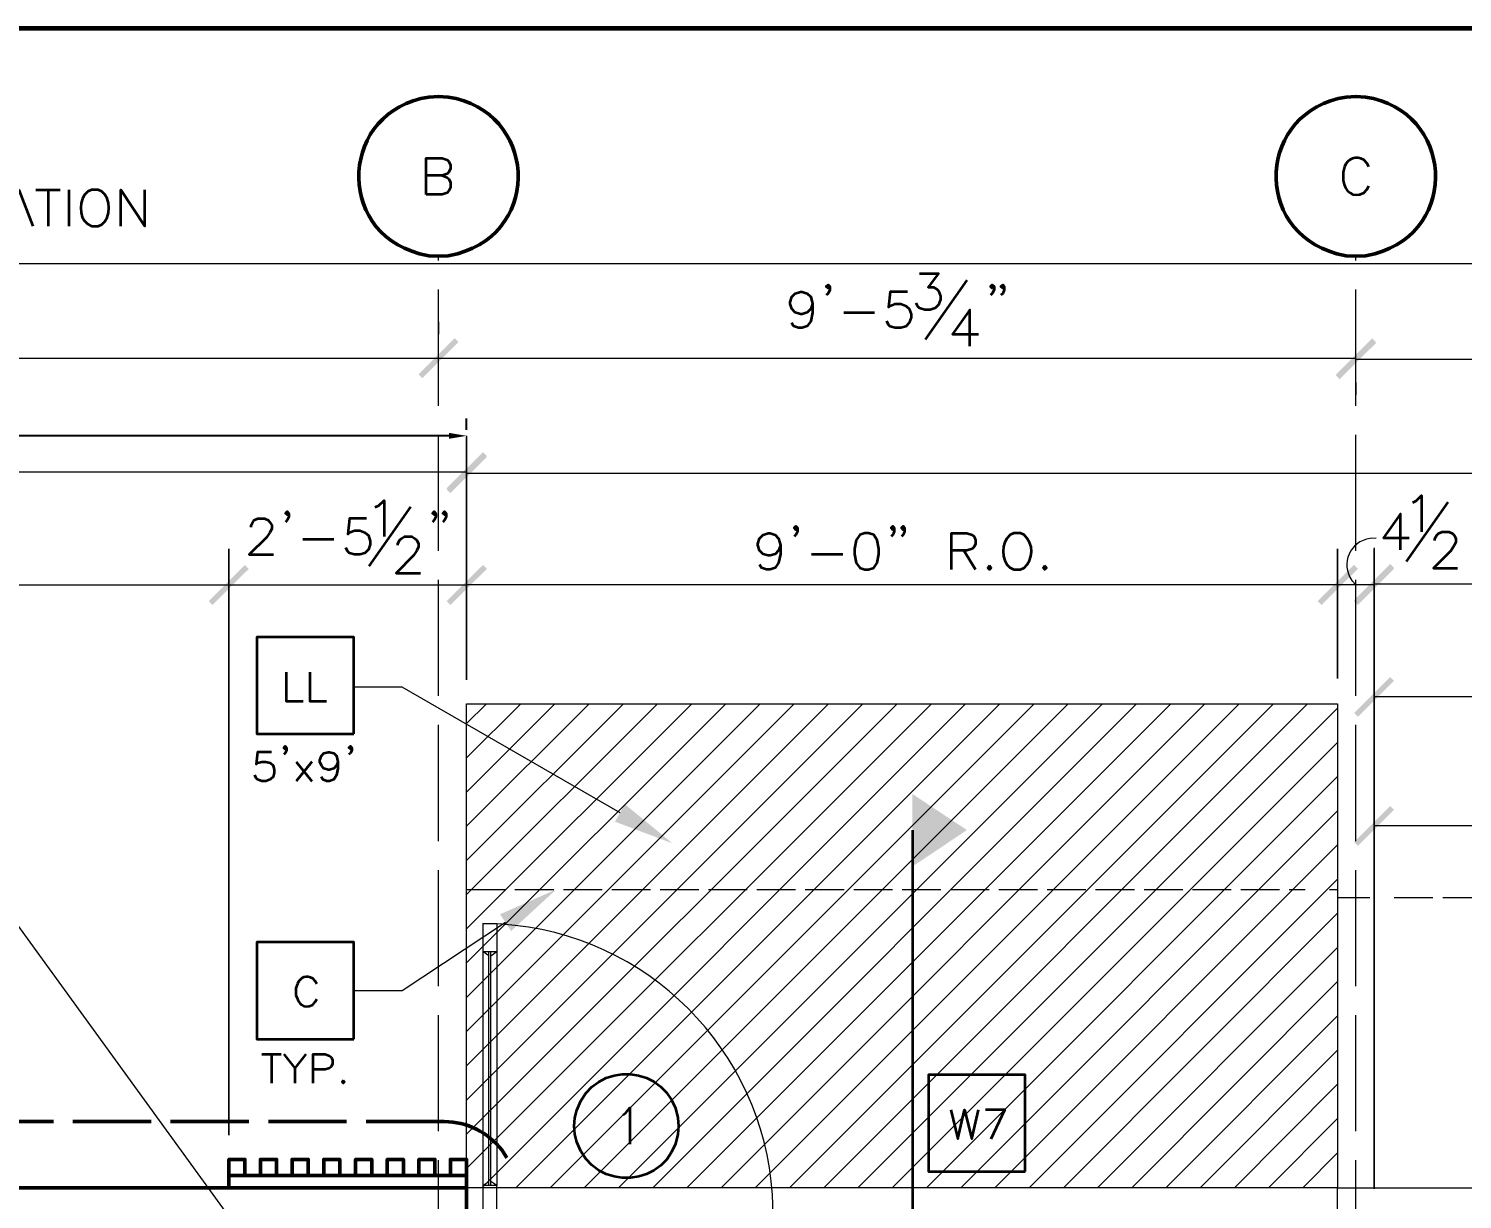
# Model space of a CAD drawing. Header units: inches. Extents: x 5 to 516, y -193 to 129.
# Drawn here: x 217.47 to 232.28, y 83.36 to 95.46 of the extents above; entities that cross this region are included whole.
import ezdxf

# ---------------------------------------------------------------- set-up
doc = ezdxf.new("R2010")
doc.units = ezdxf.units.IN
doc.header["$MEASUREMENT"] = 0
doc.linetypes.add('PDF_IMPORT', pattern=[1, 0.8, -0.2])
doc.layers.add('PDF2_Geometry', color=7, linetype='Continuous')
doc.layers.add('PDF2_Solid Fills', color=7, linetype='Continuous')
doc.styles.get("Standard").update_dxf_attribs({"font": 'arial.ttf'})
doc.dimstyles.get("Standard").update_dxf_attribs({"dimtxt": 0.4, "dimasz": 0.18, "dimexe": 0.18, "dimexo": 0.0625, "dimgap": 0.09, "dimtad": 0, "dimtih": 1, "dimtoh": 1, "dimdec": 4, "dimlfac": 12, "dimzin": 0, "dimdsep": 46, "dimlunit": 4, "dimtxsty": 'Standard', "dimcen": 0.09, "dimadec": 3, "dimazin": 0, "dimtfac": 1, "dimtdec": 4, "dimtofl": 0, "dimtmove": 0, "dimatfit": 3, "dimfxl": 1, "dimtolj": 1, "dimtzin": 0, "dimarcsym": 0})

# ---------------------------------------------------------------- blocks, each defined once
blk = doc.blocks.new('*D2')
at = {"color": 0, "lineweight": -2, "transparency": 16777216}
for p, q in [((193.209, 91.317), (193.209, 91.435)), ((221.992, 91.316), (221.992, 91.435)), ((193.389, 91.255), (206.675, 91.255)), ((221.812, 91.255), (208.526, 91.255))]:
    blk.add_line(p, q, dxfattribs=at)
at = {"color": 0, "transparency": 16777216}
for points in [[(193.389, 91.285), (193.389, 91.225), (193.209, 91.255)], [(221.812, 91.285), (221.812, 91.225), (221.992, 91.255)]]:
    blk.add_solid(points, dxfattribs=at)
at = {"layer": 'Defpoints', "color": 0, "transparency": 16777216}
for p in [(193.209, 91.255), (221.992, 91.255), (221.992, 91.253)]:
    blk.add_point(p, dxfattribs=at)
at = {"color": 0, "transparency": 16777216, "insert": (207.6, 91.255), "char_height": 0.4, "attachment_point": 5}
blk.add_mtext('\\A1;28\'-9{\\H1x;\\S3/8;}"', dxfattribs=at)

msp = doc.modelspace()

# ---------------------------------------------------------------- hatches: boundary and pattern name
at = {"layer": 'PDF2_Solid Fills', "transparency": 33554559}
for points in [[(221.5353435, 91.8500834), (221.8686768, 92.2634168), (221.4953435, 91.8900834)], [(230.9753467, 91.8900851), (231.0120134, 91.8500851), (231.0120153, 91.8500867), (231.388682, 92.2234201), (231.3486819, 92.2634201), (231.34868, 92.2634184)], [(219.3653622, 89.5067654), (219.3653485, 89.5067486), (219.7420152, 89.8800819), (219.7020135, 89.9200836), (219.7020116, 89.9200819), (219.3286783, 89.5467486), (219.3653449, 89.5067486), (219.3653468, 89.5067502)], [(221.7853435, 89.5467486), (221.8253435, 89.5067486), (222.2020102, 89.8800819), (222.1620102, 89.9200819)], [(231.2020109, 89.8800819), (231.1620109, 89.9200819), (230.7853442, 89.5467486), (230.8253442, 89.5067486)]]:
    msp.add_hatch(color=256, dxfattribs=at).paths.add_polyline_path(points)

# ---------------------------------------------------------------- linework, layer by layer
at = {"layer": 'PDF2_Geometry', "lineweight": 60}
msp.add_lwpolyline([(296.1186862, 5.4634085), (296.1186862, 95.4634157), (161.1186754, 95.4634157), (161.1186754, 5.4634085)], dxfattribs=at)
at = {"layer": 'PDF2_Geometry', "lineweight": 50}
for points in [[(221.6020102, 94.7567531), (221.7020102, 94.7634198), (221.8020102, 94.7567531)], [(231.0820117, 94.7567531), (231.1820117, 94.7634198), (231.2820117, 94.7567531)], [(221.8986769, 93.1367529), (221.8020102, 93.1167529), (221.7020102, 93.1134196), (221.6020102, 93.1167529), (221.5053435, 93.1367529)], [(231.3786784, 93.1367529), (231.2820117, 93.1167529), (231.1820117, 93.1134196), (231.0820117, 93.1167529), (230.9853451, 93.1367529)], [(193.2120109, 83.4834207), (221.992012, 83.4834207), (221.992012, 82.816754)]]:
    msp.add_lwpolyline(points, dxfattribs=at)
at = {"layer": 'PDF2_Geometry', "lineweight": 35}
for points in [[(221.5753486, 93.7500841), (221.5753486, 94.1234175), (221.738682, 94.1234175), (221.7920153, 94.1067508), (221.808682, 94.0900842), (221.8253487, 94.0534175), (221.8253487, 94.0167508), (221.808682, 93.9800842), (221.7920153, 93.9634175), (221.738682, 93.9467508), (221.5753486, 93.9467508)], [(231.3153464, 94.0367527), (231.2986798, 94.0700861), (231.2620131, 94.1067527)], [(221.7386787, 93.946753), (221.7920121, 93.926753), (221.8086787, 93.9100863), (221.8253454, 93.8734197), (221.8253454, 93.8200863), (221.8086787, 93.786753), (221.7920121, 93.766753), (221.7386787, 93.7500863), (221.5753454, 93.7500863)], [(231.0653464, 94.0367527), (231.0486798, 93.9800861), (231.0486798, 93.8934194)], [(217.2220158, 93.4234172), (217.3653491, 93.7967505), (217.5086825, 93.4234172)], [(217.5420163, 93.7967489), (217.7920164, 93.7967489)], [(217.6686779, 93.7967489), (217.6686779, 93.4234155)], [(217.8820093, 93.7967489), (217.8820093, 93.4234155)], [(218.2220134, 93.7800822), (218.1853467, 93.7967489), (218.1153467, 93.7967489), (218.0786801, 93.7800822), (218.0420134, 93.7434156)], [(218.4186779, 93.4234172), (218.4186779, 93.7967505), (218.6686779, 93.4234172), (218.6686779, 93.7967505)], [(231.2620131, 93.7667527), (231.2986798, 93.8034194), (231.3153464, 93.840086)], [(218.1153467, 93.4234155), (218.1853467, 93.4234155), (218.2220134, 93.4400822)], [(226.6720152, 92.9334201), (226.8686819, 92.9334201), (226.7620152, 92.7900868), (226.8153485, 92.7900868), (226.8520152, 92.7700868), (226.8686819, 92.7534201), (226.8886819, 92.7000868), (226.8886819, 92.6634201), (226.8686819, 92.6100868), (226.8353485, 92.5734201), (226.7820152, 92.5567534), (226.7286818, 92.5567534), (226.6720152, 92.5734201), (226.6553485, 92.5934201), (226.6386818, 92.6267534)], [(225.565346, 92.6200859), (225.5486793, 92.5667526), (225.5120126, 92.5300859), (225.4586793, 92.5134193), (225.4420126, 92.5134193), (225.3886793, 92.5300859), (225.3520126, 92.5667526), (225.335346, 92.6200859), (225.335346, 92.6367526), (225.3520126, 92.690086), (225.3886793, 92.7267526), (225.4420126, 92.7434193), (225.4586793, 92.7434193), (225.5120126, 92.7267526), (225.5486793, 92.690086), (225.565346, 92.6200859), (225.565346, 92.5300859), (225.5486793, 92.4400859), (225.5120126, 92.3867526), (225.4586793, 92.3700859), (225.4220126, 92.3700859), (225.3686793, 92.3867526), (225.3520126, 92.4234193)], [(225.7453455, 92.7967488), (225.7286788, 92.7800822), (225.7086788, 92.7967488), (225.7286788, 92.8167488), (225.7453455, 92.7967488), (225.7453455, 92.7634155), (225.7286788, 92.7267488), (225.7086788, 92.7100822)], [(226.5486767, 92.7434177), (226.3686767, 92.7434177), (226.35201, 92.5834176), (226.3686767, 92.6000843), (226.42201, 92.6200843), (226.4786767, 92.6200843), (226.53201, 92.6000843), (226.5653433, 92.566751), (226.5853434, 92.5134176), (226.5853434, 92.476751), (226.5653433, 92.4234176), (226.53201, 92.386751), (226.4786767, 92.3700843), (226.42201, 92.3700843), (226.3686767, 92.386751), (226.35201, 92.4034176), (226.3353433, 92.4400843)], [(226.7353493, 92.250084), (227.1653494, 92.8634174)], [(227.4420144, 92.7967488), (227.4220144, 92.7800822), (227.4053478, 92.7967488), (227.4220144, 92.8167488), (227.4420144, 92.7967488), (227.4420144, 92.7634155), (227.4220144, 92.7267488), (227.4053478, 92.7100822)], [(227.5486768, 92.7967488), (227.5320101, 92.7800822), (227.5120101, 92.7967488), (227.5320101, 92.8167488), (227.5486768, 92.7967488), (227.5486768, 92.7634155), (227.5320101, 92.7267488), (227.5120101, 92.7100822)], [(225.8886831, 92.5300862), (226.2086832, 92.5300862)], [(227.1920144, 92.1834184), (227.1920144, 92.5567518), (227.0120144, 92.3067518), (227.2820144, 92.3067518)], [(220.9853489, 89.9067543), (221.4153489, 90.5200877)], [(221.0486762, 90.5167533), (221.0853429, 90.5334199), (221.1386762, 90.5867533), (221.1386762, 90.2134199)], [(231.7053476, 89.9567557), (232.1353476, 90.570089)], [(231.7686817, 90.5667546), (231.8053484, 90.5834213), (231.8586817, 90.6367546), (231.8586817, 90.2634213)], [(219.7653442, 90.3100814), (219.7653442, 90.3300814), (219.7820108, 90.3634148), (219.7986775, 90.3834148), (219.8353442, 90.4000814), (219.9053442, 90.4000814), (219.9420108, 90.3834148), (219.9586775, 90.3634148), (219.9786775, 90.3300814), (219.9786775, 90.2934148), (219.9586775, 90.2567481), (219.9253442, 90.2034147), (219.7453442, 90.0267481), (219.9953442, 90.0267481)], [(220.1553453, 90.4534191), (220.1386786, 90.4367524), (220.1220119, 90.4534191), (220.1386786, 90.4734191), (220.1553453, 90.4534191), (220.1553453, 90.4167524), (220.1386786, 90.3834191), (220.1220119, 90.3634191)], [(220.9586833, 90.4000879), (220.7820166, 90.4000879), (220.7653499, 90.2400879), (220.7820166, 90.2567546), (220.8353499, 90.2767546), (220.8886833, 90.2767546), (220.9420166, 90.2567546), (220.9786833, 90.2234213), (220.99535, 90.1667546), (220.99535, 90.1334213), (220.9786833, 90.0800879), (220.9420166, 90.0434212), (220.8886833, 90.0267546), (220.8353499, 90.0267546), (220.7820166, 90.0434212), (220.7653499, 90.0600879), (220.7453499, 90.0967546)], [(221.6753446, 90.4534191), (221.6553446, 90.4367524), (221.6386779, 90.4534191), (221.6553446, 90.4734191), (221.6753446, 90.4534191), (221.6753446, 90.4167524), (221.6553446, 90.3834191), (221.6386779, 90.3634191)], [(221.7820137, 90.4534191), (221.765347, 90.4367524), (221.745347, 90.4534191), (221.765347, 90.4734191), (221.7820137, 90.4534191), (221.7820137, 90.4167524), (221.765347, 90.3834191), (221.745347, 90.3634191)], [(231.6420134, 90.0767492), (231.6420134, 90.4500825), (231.4653467, 90.2000825), (231.7320134, 90.2000825)], [(225.2353492, 90.1234223), (225.2153492, 90.070089), (225.1820159, 90.0334223), (225.1286825, 90.0167557), (225.1086825, 90.0167557), (225.0553492, 90.0334223), (225.0186825, 90.070089), (225.0020159, 90.1234223), (225.0020159, 90.140089), (225.0186825, 90.1934223), (225.0553492, 90.230089), (225.1086825, 90.250089), (225.1286825, 90.250089), (225.1820159, 90.230089), (225.2153492, 90.1934223), (225.2353492, 90.1234223), (225.2353492, 90.0334223), (225.2153492, 89.9434223), (225.1820159, 89.890089), (225.1286825, 89.8734223), (225.0920159, 89.8734223), (225.0386825, 89.890089), (225.0186825, 89.9267557)], [(225.4120121, 90.3034218), (225.3953454, 90.2834218), (225.3786788, 90.3034218), (225.3953454, 90.3200885), (225.4120121, 90.3034218), (225.4120121, 90.2667551), (225.3953454, 90.2300885), (225.3786788, 90.2134218)], [(226.4120122, 90.3034218), (226.3953455, 90.2834218), (226.3786788, 90.3034218), (226.3953455, 90.3200885), (226.4120122, 90.3034218), (226.4120122, 90.2667551), (226.3953455, 90.2300885), (226.3786788, 90.2134218)], [(226.5186813, 90.3034218), (226.5020146, 90.2834218), (226.485348, 90.3034218), (226.5020146, 90.3200885), (226.5186813, 90.3034218), (226.5186813, 90.2667551), (226.5020146, 90.2300885), (226.485348, 90.2134218)], [(227.0020119, 89.8734223), (227.0020119, 90.250089), (227.162012, 90.250089), (227.2153453, 90.230089), (227.2353453, 90.2134223), (227.252012, 90.1767557), (227.252012, 90.140089), (227.2353453, 90.1067557), (227.2153453, 90.0867557), (227.162012, 90.070089), (227.0020119, 90.070089)], [(227.7520163, 90.2300839), (227.7153497, 90.2500839), (227.6453497, 90.2500839), (227.608683, 90.2300839), (227.5753497, 90.1934172)], [(231.9986825, 90.1734169), (231.9986825, 90.1934169), (232.0186825, 90.2267503), (232.0353492, 90.2467503), (232.0720159, 90.2634169), (232.1420159, 90.2634169), (232.1786826, 90.2467503), (232.1953492, 90.2267503), (232.2153492, 90.1934169), (232.2153492, 90.1567502), (232.1953492, 90.1200836), (232.1620159, 90.0667502), (231.9820159, 89.8867502), (232.2320159, 89.8867502)], [(220.2986762, 90.1867497), (220.6220095, 90.1867497)], [(221.2820137, 90.1234223), (221.2820137, 90.140089), (221.2986803, 90.1767557), (221.3186803, 90.1934223), (221.3520137, 90.2134223), (221.425347, 90.2134223), (221.4586803, 90.1934223), (221.4786803, 90.1767557), (221.495347, 90.140089), (221.495347, 90.1067557), (221.4786803, 90.070089), (221.4420137, 90.0167557), (221.265347, 89.8367556), (221.515347, 89.8367556)], [(225.5553498, 90.0334158), (225.8786831, 90.0334158)], [(227.1286803, 90.0700844), (227.2520136, 89.8734177)], [(227.6453497, 89.8734172), (227.7153497, 89.8734172), (227.7520163, 89.8900838)], [(220.1286797, 88.8134179), (220.1286797, 88.5134179), (220.302013, 88.5134179)], [(220.3720133, 88.8134179), (220.3720133, 88.5134179), (220.5453467, 88.5134179)], [(220.1320095, 88.0300859), (220.1186762, 88.0167525), (220.1053428, 88.0300859), (220.1186762, 88.0467525), (220.1320095, 88.0300859), (220.1320095, 88.0034192), (220.1186762, 87.9734192), (220.1053428, 87.9600858)], [(220.8053494, 88.0300859), (220.7920161, 88.0167525), (220.7753494, 88.0300859), (220.7920161, 88.0467525), (220.8053494, 88.0300859), (220.8053494, 88.0034192), (220.7920161, 87.9734192), (220.7753494, 87.9600858)], [(219.9753458, 87.9867509), (219.8320125, 87.9867509), (219.8186791, 87.8600842), (219.8320125, 87.8734175), (219.8753458, 87.8867509), (219.9186791, 87.8867509), (219.9620125, 87.8734175), (219.9920125, 87.8467509), (220.0053458, 87.8034175), (220.0053458, 87.7734175), (219.9920125, 87.7300842), (219.9620125, 87.7034175), (219.9186791, 87.6867509), (219.8753458, 87.6867509), (219.8320125, 87.7034175), (219.8186791, 87.7167509), (219.8053458, 87.7467509)], [(220.2320122, 87.8867549), (220.3920122, 87.6867549)], [(220.3920125, 87.8867549), (220.2320125, 87.6867549)], [(220.6620117, 87.8867549), (220.6486784, 87.8467549), (220.6186784, 87.8167549), (220.575345, 87.8034216), (220.5620117, 87.8034216), (220.5186784, 87.8167549), (220.4920117, 87.8467549), (220.475345, 87.8867549), (220.475345, 87.9034216), (220.4920117, 87.946755), (220.5186784, 87.9734216), (220.5620117, 87.986755), (220.575345, 87.986755), (220.6186784, 87.9734216), (220.6486784, 87.946755), (220.6620117, 87.8867549), (220.6620117, 87.8167549), (220.6486784, 87.7467549), (220.6186784, 87.7034216), (220.575345, 87.6867549), (220.5486784, 87.6867549), (220.505345, 87.7034216), (220.4920117, 87.7300883)], [(226.598678, 87.1800831), (226.598678, 75.5634151), (226.7020114, 75.5567488), (226.8020114, 75.5400819)], [(220.4453505, 85.5900832), (220.4286838, 85.6167499), (220.4020171, 85.6467499)], [(220.2453504, 85.5900832), (220.2286838, 85.5467499), (220.2286838, 85.4734165)], [(220.4020171, 85.3734165), (220.4286838, 85.4034165), (220.4453505, 85.4334165)], [(219.8753499, 84.8634189), (220.0753499, 84.8634189)], [(219.9753458, 84.8634189), (219.9753458, 84.5634189)], [(220.1053439, 84.8634189), (220.2186773, 84.7200856), (220.2186773, 84.5634189)], [(220.3320149, 84.8634189), (220.2186816, 84.7200856)], [(220.4053453, 84.5634176), (220.4053453, 84.8634176), (220.532012, 84.8634176), (220.5753453, 84.8467509), (220.592012, 84.8334176), (220.6053453, 84.8067509), (220.6053453, 84.7634176), (220.592012, 84.7334176), (220.5753453, 84.7200842), (220.532012, 84.7067509), (220.4053453, 84.7067509)], [(223.6086808, 84.2367506), (223.6386808, 84.2567506), (223.6786808, 84.3100839), (223.6786808, 83.9334172)], [(223.1320108, 83.9534186), (223.1120108, 84.0367519), (223.1053442, 84.1200853), (223.1120108, 84.2067519), (223.1320108, 84.2867519)], [(224.1753442, 84.2067519), (224.1820109, 84.1200853), (224.1753442, 84.0367519)], [(226.9953456, 84.2900885), (227.0686789, 83.9900885), (227.1386789, 84.2900885), (227.2120122, 83.9900885), (227.2820122, 84.2900885)], [(227.4120123, 83.9900872), (227.5553456, 84.2900872), (227.3553456, 84.2900872)]]:
    msp.add_lwpolyline(points, dxfattribs=at)
at = {"layer": 'PDF2_Geometry', "lineweight": 15}
for points in [[(193.2120109, 93.0367526), (271.0786824, 93.0367526)], [(193.2120109, 92.0567518), (221.7020135, 92.0567518)], [(221.7020102, 92.0567518), (231.1820109, 92.0567518)], [(231.1820117, 92.0467488), (243.7653461, 92.0467488)], [(231.1820117, 91.6700851), (231.1820117, 91.8067517), (231.1820117, 91.6800851)], [(221.9920153, 91.2534214), (221.9920153, 88.7334211), (221.9920153, 90.0867546), (221.9920153, 88.7334211), (221.9920153, 91.2434213)], [(221.9920153, 90.880082), (193.2120143, 90.880082)], [(221.9920153, 90.8700858), (268.7453523, 90.8700858)], [(231.3920134, 90.1967527), (231.32868, 90.1934194)], [(231.3686776, 90.0967517), (231.3686776, 83.4734177), (231.3686776, 90.0867517)], [(193.2120075, 89.7134152), (219.5353433, 89.7134152), (221.9920102, 89.7134152)], [(230.9920161, 89.7134152), (221.9920153, 89.7134152)], [(231.3686776, 89.7134152), (230.9920109, 89.7134152)], [(231.13868, 89.760086), (231.1820134, 89.7134193)], [(268.7453489, 89.7234182), (231.3686776, 89.7234182)], [(231.3686776, 88.9300849), (231.3686776, 83.4734177), (231.3686776, 87.5967515)], [(219.8020127, 82.8234204), (215.5886793, 88.6300874), (215.0353455, 88.6300874)], [(223.5786786, 87.3567527), (221.325345, 88.6567528), (220.825345, 88.6567528)], [(243.5786802, 88.5567515), (231.3686793, 88.5567515)], [(237.3886841, 87.223418), (231.3686835, 87.223418)], [(230.9086827, 86.5667543), (230.9920161, 86.5667543), (230.9920161, 86.483421), (231.3253494, 86.483421)], [(222.3953493, 86.223418), (221.3253492, 85.5200846), (220.8253491, 85.5200846)], [(222.158682, 86.2134167), (222.158682, 83.5067497), (222.2220154, 83.5467497)], [(222.158682, 85.9234166), (222.3053487, 85.9234166)], [(222.2220162, 85.8800816), (222.1586828, 85.9234149)], [(222.2220162, 83.5067497), (222.2220162, 85.9234166)], [(222.2420154, 83.5067497), (222.2420154, 85.9234166)], [(222.2420154, 85.8800816), (222.3053487, 85.9234149)], [(231.3686828, 82.8400814), (231.3686828, 83.2134147), (230.9920161, 83.2134147), (230.9920161, 83.4834148), (268.7453523, 83.4834148)]]:
    msp.add_lwpolyline(points, dxfattribs=at)
at = {"layer": 'PDF2_Geometry', "linetype": 'PDF_IMPORT', "lineweight": 15, "ltscale": 1.5}
for points in [[(221.7020102, 81.0667539), (221.7020102, 93.1134156)], [(231.1820117, 81.0667539), (231.1820117, 93.1134156)]]:
    msp.add_lwpolyline(points, dxfattribs=at)
at = {"layer": 'PDF2_Geometry', "lineweight": 15}
for points in [[(221.7020102, 92.4334185), (221.7020102, 92.3067518)], [(219.5353433, 90.0867495), (219.5353433, 84.0267489)], [(230.9920161, 90.0867541), (230.9920161, 88.7467539)], [(230.9920161, 88.4834211), (230.9920161, 83.4834207), (221.9920153, 83.4834207), (221.9920153, 88.4834211)], [(222.158682, 83.5067497), (222.158682, 83.2134164), (222.3053487, 83.2134164), (222.3053487, 83.5067497)]]:
    msp.add_lwpolyline(points, close=True, dxfattribs=at)
at = {"layer": 'PDF2_Geometry', "lineweight": 35}
for points in [[(226.108681, 90.2500839), (226.0553476, 90.2300839), (226.018681, 90.1767505), (226.0020143, 90.0867505), (226.0020143, 90.0334172), (226.018681, 89.9434172), (226.0553476, 89.8900838), (226.108681, 89.8734172), (226.1453477, 89.8734172), (226.198681, 89.8900838), (226.2353477, 89.9434172), (226.2520143, 90.0334172), (226.2520143, 90.0867505), (226.2353477, 90.1767505), (226.198681, 90.2300839), (226.1453477, 90.2500839)], [(227.3953497, 89.9100841), (227.378683, 89.8900841), (227.3953497, 89.8734174), (227.4120163, 89.8900841)], [(227.9653435, 89.9100841), (227.9486768, 89.8900841), (227.9653435, 89.8734174), (227.9853435, 89.8900841)], [(220.8253486, 88.1734168), (220.8253486, 89.1734168), (219.8253485, 89.1734168), (219.8253485, 88.1734168)], [(220.8253486, 85.0200826), (220.8253486, 86.0200827), (219.8253485, 86.0200827), (219.8253485, 85.0200826)], [(220.7186795, 84.5900831), (220.7053461, 84.5767498), (220.7186795, 84.5634165), (220.7320128, 84.5767498)], [(227.7653448, 83.6500874), (227.7653448, 84.6500875), (226.7653447, 84.6500875), (226.7653447, 83.6500874)]]:
    msp.add_lwpolyline(points, close=True, dxfattribs=at)
at = {"layer": 'PDF2_Geometry', "color": 253, "lineweight": 15, "true_color": 0xb3b3b3}
for points in [[(221.9920153, 87.2200882), (223.2586821, 88.4834217)], [(221.9920153, 87.5734208), (222.9053488, 88.4834208)], [(221.9920153, 87.9267533), (222.5520154, 88.48342)], [(221.9920153, 83.6834194), (226.795349, 88.4834199)], [(221.9920153, 88.2800859), (222.198682, 88.4834192)], [(221.9920153, 84.0367519), (226.4420156, 88.483419)], [(221.9920153, 85.8067513), (224.6720157, 88.4834181)], [(221.9920153, 84.3900845), (226.085349, 88.4834181)], [(221.9920153, 86.1600838), (224.3186823, 88.4834173)], [(221.9920153, 84.743417), (225.7320156, 88.4834173)], [(221.9920153, 86.5134164), (223.9653488, 88.4834165)], [(221.9920153, 85.0967496), (225.3786822, 88.4834165)], [(221.9920153, 86.8667489), (223.6120155, 88.4834157)], [(221.9920153, 85.4500821), (225.0253488, 88.4834156)], [(222.148679, 83.4834207), (227.1486794, 88.4834211)], [(222.5020116, 83.4834207), (227.502012, 88.4834211)], [(222.8553441, 83.4834207), (227.8553445, 88.4834211)], [(223.2086835, 83.4834207), (228.2086839, 88.4834211)], [(223.562016, 83.4834207), (228.5620164, 88.4834211)], [(223.9153486, 83.4834207), (228.915349, 88.4834211)], [(224.2686811, 83.4834207), (229.2686815, 88.4834211)], [(224.6220137, 83.4834207), (229.6220141, 88.4834211)], [(224.9753462, 83.4834207), (229.9753466, 88.4834211)], [(225.3286788, 83.4834207), (230.3286792, 88.4834211)], [(225.6820113, 83.4834207), (230.6820117, 88.4834211)], [(226.0353438, 83.4834207), (230.992011, 88.4400878)], [(226.3886832, 83.4834207), (230.9920169, 88.0867545)], [(226.7453455, 83.4834207), (230.9920127, 87.7334211)], [(227.0986781, 83.4834207), (230.9920118, 87.3800876)], [(227.4520106, 83.4834207), (230.992011, 87.0267543)], [(227.80535, 83.4834207), (230.9920169, 86.6734209)], [(228.1586825, 83.4834207), (230.9920161, 86.3200877)], [(228.5120151, 83.4834207), (230.9920152, 85.9667543)], [(228.8653476, 83.4834207), (230.9920144, 85.6134209)], [(229.2186801, 83.4834207), (230.9920136, 85.2600875)], [(229.5720127, 83.4834207), (230.9920128, 84.9067542)], [(229.9253452, 83.4834207), (230.9920121, 84.5534208)], [(230.2786846, 83.4834207), (230.992018, 84.2000874)], [(230.6320103, 83.4834207), (230.9920104, 83.8434207)], [(230.9853497, 83.4834207), (230.9920163, 83.4900874)]]:
    msp.add_lwpolyline(points, dxfattribs=at)
at = {"layer": 'PDF2_Geometry', "linetype": 'PDF_IMPORT', "lineweight": 15, "ltscale": 0.5}
msp.add_lwpolyline([(221.9920153, 83.4834207), (221.9920153, 86.5667543), (230.6586827, 86.5667543)], dxfattribs=at)
at = {"layer": 'PDF2_Geometry', "linetype": 'PDF_IMPORT', "lineweight": 15, "ltscale": 0.503333}
msp.add_lwpolyline([(231.5753494, 86.483421), (274.0786843, 86.483421)], dxfattribs=at)
at = {"layer": 'PDF2_Geometry', "lineweight": 15}
msp.add_lwpolyline([(222.3053486, 83.2134147), (225.1586823, 83.2134147), (225.1520156, 83.4100814, 0.3769145217), (222.3553488, 86.2067484), (222.158682, 86.213415), (222.3053495, 86.2134167), (222.3053495, 83.5067497), (222.2420162, 83.5467497)], format="xyb", dxfattribs=at)
at = {"layer": 'PDF2_Geometry', "linetype": 'PDF_IMPORT', "lineweight": 50, "ltscale": 1.01}
msp.add_lwpolyline([(221.7620153, 84.1667517), (199.5253458, 84.16675)], dxfattribs=at)
at = {"layer": 'PDF2_Geometry', "lineweight": 50}
msp.add_lwpolyline([(222.408682, 83.7934183), (222.3553487, 83.8734183, 0.2334718305), (221.7620153, 84.1667517)], format="xyb", dxfattribs=at)
for points in [[(219.5353433, 83.6100822), (219.5353433, 83.7767489), (219.70201, 83.7767489), (219.70201, 83.6100822)], [(219.8620171, 83.6100822), (219.8620171, 83.7767489), (220.0286838, 83.7767489), (220.0286838, 83.6100822)], [(220.1886773, 83.6100822), (220.1886773, 83.7767489), (220.3553439, 83.7767489), (220.3553439, 83.6100822)], [(220.5153442, 83.6100822), (220.5153442, 83.7767489), (220.6820109, 83.7767489), (220.6820109, 83.6100822)], [(220.8453478, 83.6100822), (220.8453478, 83.7767489), (221.0120145, 83.7767489), (221.0120145, 83.6100822)], [(221.1720147, 83.6100822), (221.1720147, 83.7767489), (221.3386814, 83.7767489), (221.3386814, 83.6100822)], [(221.4986817, 83.6100822), (221.4986817, 83.7767489), (221.6653484, 83.7767489), (221.6653484, 83.6100822)], [(221.8253487, 83.6100822), (221.8253487, 83.7767489), (221.9920153, 83.7767489), (221.9920153, 83.6100822)], [(219.5353433, 83.4834207), (219.5353433, 83.6100874), (221.9920102, 83.6100874), (221.9920102, 83.4834207)]]:
    msp.add_lwpolyline(points, close=True, dxfattribs=at)
for points in [[(221.5053435, 93.1367529), (220.6169545, 93.3792529), (220.6920656, 94.6169197), (221.6020102, 94.7567531)], [(221.8020102, 94.7567531), (222.7115659, 94.6168087), (222.7851769, 93.3788641), (221.8986769, 93.1367529)], [(230.9853451, 93.1367529), (230.1001783, 93.3779196), (230.1649562, 94.6119197), (231.0820117, 94.7567531)], [(231.2820117, 94.7567531), (232.189234, 94.617753), (232.2637896, 93.3784752), (231.3786784, 93.1367529)]]:
    msp.add_open_spline(points, degree=3, dxfattribs=at)
at = {"layer": 'PDF2_Geometry', "lineweight": 35}
for points in [[(231.2620131, 94.1067527), (231.1871798, 94.1546416), (231.0937353, 94.1190861), (231.0653464, 94.0367527)], [(218.2220134, 93.4400822), (218.3211801, 93.5101933), (218.3184579, 93.7096933), (218.2220134, 93.7800822)], [(231.0486798, 93.8934194), (231.0676242, 93.7818638), (231.1520131, 93.7053638), (231.2620131, 93.7667527)], [(218.0420134, 93.7434156), (217.9819578, 93.6471933), (217.9901245, 93.4630267), (218.1153467, 93.4234155)], [(227.7520163, 89.8900838), (227.8521275, 89.9717505), (227.8565719, 90.1472505), (227.7520163, 90.2300839)], [(227.5753497, 90.1934172), (227.5022941, 90.1049172), (227.5314608, 89.9058061), (227.6453497, 89.8734172)], [(220.4020171, 85.6467499), (220.3390727, 85.6839721), (220.2699616, 85.6601388), (220.2453504, 85.5900832)], [(220.2286838, 85.4734165), (220.2560171, 85.3880832), (220.3009616, 85.3230276), (220.4020171, 85.3734165)], [(223.1320108, 84.2867519), (223.3118442, 84.822752), (224.0778998, 84.7649187), (224.1753442, 84.2067519)], [(224.1753442, 84.0367519), (224.0812331, 83.4794185), (223.3133997, 83.4202519), (223.1320108, 83.9534186)]]:
    msp.add_open_spline(points, degree=3, dxfattribs=at)
at = {"layer": 'PDF2_Geometry', "lineweight": 15}
msp.add_open_spline([(231.32868, 90.1934194), (231.1184578, 90.1654194), (231.0209578, 89.9343082), (231.13868, 89.760086)], degree=3, dxfattribs=at)
at = {"layer": 'PDF2_Solid Fills', "lineweight": 35, "transparency": 33554559}
for points in [[(221.5353435, 91.8500867), (221.8686768, 92.2634201), (221.9086769, 92.2234201)], [(221.908682, 92.2234184), (221.868682, 92.2634184), (221.5353486, 91.8500851)], [(231.3486784, 92.2534206), (231.0120117, 91.8400872), (230.9753451, 91.8800872)], [(231.3886836, 92.2134154), (231.3486836, 92.2534155), (231.0120169, 91.8400821)], [(221.7853435, 90.7134153), (221.8253435, 90.6734153), (222.1620102, 91.0867487)], [(222.1620118, 91.0767509), (221.8253451, 90.6634175), (221.7853451, 90.7000842)], [(222.2020102, 91.0367525), (222.1620102, 91.0767525), (221.8253435, 90.6634191)], [(221.8253487, 90.673417), (222.1620154, 91.0867503), (222.2020154, 91.0467503)], [(231.5353443, 89.9300833), (231.2020109, 89.5167499), (231.1620109, 89.5567499)], [(231.5753494, 89.8900849), (231.5353494, 89.9300849), (231.2020161, 89.5167516)], [(219.70201, 89.9200871), (219.3653433, 89.5067537), (219.3286766, 89.5467537)], [(222.1620118, 89.9200871), (221.8253451, 89.5067537), (221.7853451, 89.5467537)], [(221.8253487, 89.5067502), (222.1620154, 89.9200836), (222.2020154, 89.8800836)], [(231.1620126, 89.9200871), (230.8253459, 89.5067537), (230.7853459, 89.5467537)], [(230.8253494, 89.5067502), (231.1620161, 89.9200836), (231.2020161, 89.8800836)], [(231.1620126, 89.5467486), (231.2020126, 89.5067486), (231.5353459, 89.9200819)], [(231.2020109, 89.5067502), (231.5353443, 89.9200836), (231.5753443, 89.8800836)], [(231.5353443, 88.7634165), (231.2020109, 88.3500832), (231.1620109, 88.3900832)], [(231.5753494, 88.7234182), (231.5353494, 88.7634182), (231.2020161, 88.3500848)], [(227.1620122, 87.1800831), (226.5986789, 86.8034164), (226.5986789, 87.5534164)], [(223.62868, 87.4467525), (224.11868, 87.0434191), (223.5253466, 87.2667525)], [(231.5353443, 87.4300831), (231.2020109, 87.0167497), (231.1620109, 87.0567497)], [(231.5753494, 87.3900847), (231.5353494, 87.4300847), (231.2020161, 87.0167514)], [(222.4520102, 86.1367548), (222.9186769, 86.5667548), (222.3386769, 86.3100882)]]:
    msp.add_solid(points, dxfattribs=at)

# ---------------------------------------------------------------- dimensions: what is measured, and where the dimension line sits
dim = msp.add_linear_dim(base=(221.9920153, 91.2545007), p1=(193.2086811, 91.2545007), p2=(221.9920153, 91.2534214), dimstyle='Standard')
dim.commit()
dim.dimension.update_dxf_attribs({"geometry": '*D2', "text_midpoint": (207.6003482, 91.2545007)})

doc.saveas('drawing.dxf')
